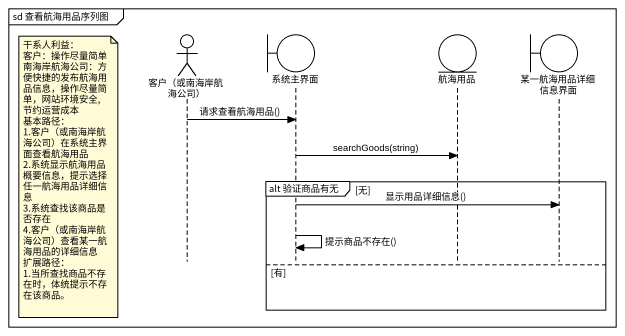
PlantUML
@startuml
mainframe sd 查看航海用品序列图
hide footbox
actor "客户（或南海岸航海公司）" as 客户_或南海岸航海公司
boundary 系统主界面
entity 航海用品
boundary 某一航海用品详细信息界面

客户_或南海岸航海公司 -> 系统主界面 : 请求查看航海用品()
系统主界面 -> 航海用品 : searchGoods(string)
note left of 客户_或南海岸航海公司
  干系人利益：
  客户：操作尽量简单
  南海岸航海公司：方便快捷的发布航海用品信息，操作尽量简单，网站环境安全,节约运营成本
  基本路径：
  1.客户（或南海岸航海公司）在系统主界面查看航海用品
  2.系统显示航海用品概要信息，提示选择任一航海用品详细信息
  3.系统查找该商品是否存在
  4.客户（或南海岸航海公司）查看某一航海用品的详细信息
  扩展路径：
  1.当所查找商品不存在时，体统提示不存在该商品。
end note
group alt 验证商品有无 [无]
  系统主界面 -> 某一航海用品详细信息界面 : 显示用品详细信息()
  系统主界面 -> 系统主界面 : 提示商品不存在()
else 有
end
@enduml
